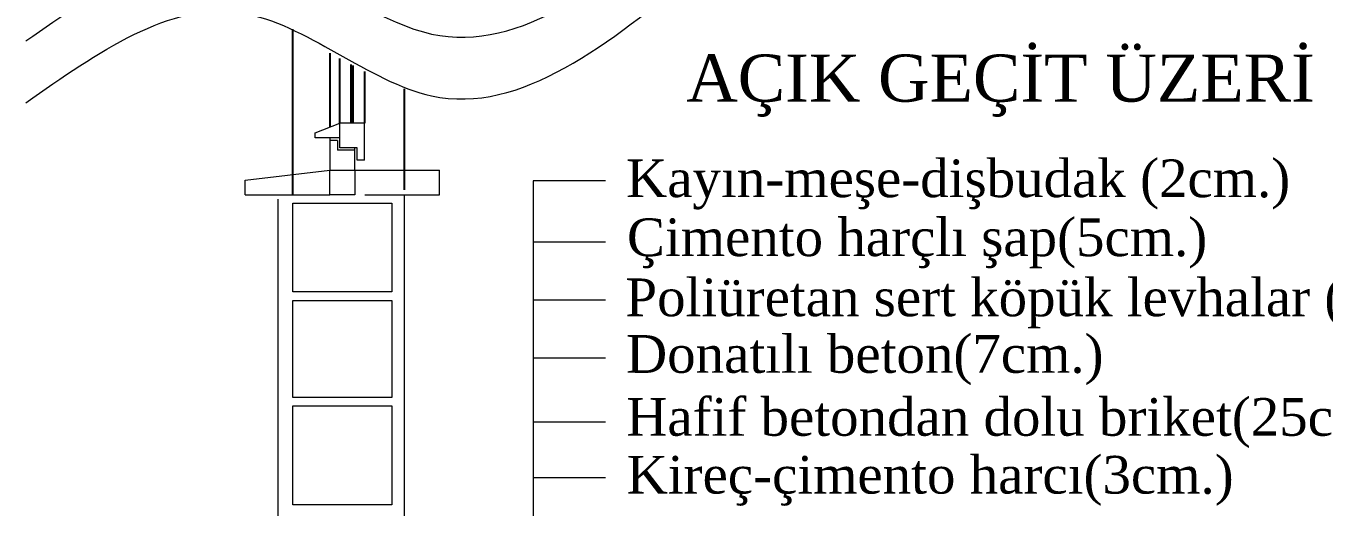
# Model space of a CAD drawing. Header units: millimetres. Extents: x -16104 to 67872, y -88009 to 12107.
# Drawn here: x 66599.2 to 66943.5, y 10164.2 to 10291.7 of the extents above; entities that cross this region are included whole.
import ezdxf

# ---------------------------------------------------------------- set-up
doc = ezdxf.new("R2010")
doc.units = ezdxf.units.MM
doc.layers.get('0').update_dxf_attribs({"color": 241})
for name, color, linetype, lineweight in [('DOĞRAMA', 2, 'Continuous', 5), ('doşeme', 5, 'Continuous', 18), ('kolon', 1, 'Continuous', 5), ('SIVA', 30, 'Continuous', 5)]:
    doc.layers.add(name, color=color, linetype=linetype, lineweight=lineweight)
doc.styles.add('ÖLÇÜ', font='times.ttf', dxfattribs={"height": 15})

msp = doc.modelspace()

# ---------------------------------------------------------------- linework, layer by layer
at = {"color": 0, "ltscale": 5}
for p, q in [((66669.97, 10247.09), (66669.97, 10290.89)), ((66682.46, 10265.96), (66682.46, 10283.08)), ((66685.49, 10265.96), (66685.49, 10281.47)), ((66686.01, 10265.96), (66686.01, 10281.19)), ((66689.04, 10279.64), (66689.04, 10265.96)), ((66699.66, 10248.29), (66699.66, 10275.06))]:
    msp.add_line(p, q, dxfattribs=at)
msp.add_lwpolyline([(66679.83, 10284.5), (66679.83, 10264.91)], dxfattribs=at)
at = {"layer": 'DOĞRAMA', "color": 3, "ltscale": 0.02}
for p, q in [((66675.89, 10263.33), (66682.46, 10265.96)), ((66689.04, 10265.96), (66682.46, 10265.96)), ((66682.46, 10259.39), (66682.46, 10265.96)), ((66689.04, 10256.1), (66689.04, 10265.96)), ((66675.89, 10262.02), (66675.89, 10263.33)), ((66682.46, 10262.02), (66675.89, 10262.02)), ((66679.83, 10261.36), (66679.83, 10253.47)), ((66681.8, 10261.36), (66679.83, 10261.36)), ((66681.8, 10261.36), (66681.8, 10258.73)), ((66686.41, 10258.73), (66681.8, 10258.73)), ((66687.07, 10259.39), (66682.46, 10259.39)), ((66686.41, 10253.47), (66686.41, 10258.73)), ((66687.07, 10256.1), (66687.07, 10259.39)), ((66689.04, 10256.1), (66687.07, 10256.1))]:
    msp.add_line(p, q, dxfattribs=at)
at = {"layer": 'DOĞRAMA', "ltscale": 0.02}
for p, q in [((66679.83, 10262.02), (66679.83, 10261.36)), ((66686.41, 10258.73), (66686.41, 10259.39))]:
    msp.add_line(p, q, dxfattribs=at)
at = {"layer": 'DOĞRAMA', "color": 3, "ltscale": 0.02}
msp.add_lwpolyline([(66679.83, 10253.47), (66686.41, 10253.47), (66686.41, 10246.89), (66679.83, 10246.89)], close=True, dxfattribs=at)
at = {"layer": 'DOĞRAMA', "ltscale": 0.02}
for points in [[(66599.2, 10287.72), (66656.42, 10311.54), (66706.81, 10289.56), (66777.36, 10322.53)], [(66599.2, 10271.34), (66656.42, 10295.15), (66706.81, 10273.17), (66777.36, 10306.14)]]:
    msp.add_spline(points, degree=3, dxfattribs=at)
at = {"layer": 'doşeme', "color": 4, "ltscale": 0.02}
for p, q in [((66657.38, 10250.84), (66679.83, 10253.47)), ((66682.5, 10253.47), (66708.9, 10253.47)), ((66708.9, 10246.89), (66708.9, 10253.47)), ((66657.38, 10246.89), (66657.38, 10250.84)), ((66657.38, 10246.89), (66679.83, 10246.89)), ((66689.07, 10246.89), (66708.9, 10246.89))]:
    msp.add_line(p, q, dxfattribs=at)
for points in [[(66669.97, 10244.72), (66696.27, 10244.72), (66696.27, 10221.23), (66669.97, 10221.23)], [(66669.97, 10218.95), (66696.27, 10218.95), (66696.27, 10193.17), (66669.97, 10193.17)], [(66669.97, 10191), (66696.27, 10191), (66696.27, 10164.76), (66669.97, 10164.76)]]:
    msp.add_lwpolyline(points, close=True, dxfattribs=at)
at = {"layer": 'kolon'}
for p, q in [((66733.74, 10250.6), (66733.74, 10077.81)), ((66752.93, 10250.6), (66733.74, 10250.6)), ((66752.93, 10234.35), (66733.74, 10234.35)), ((66752.93, 10219.01), (66733.74, 10219.01)), ((66752.93, 10203.66), (66733.74, 10203.66)), ((66752.93, 10186.66), (66733.74, 10186.66)), ((66752.93, 10171.91), (66733.74, 10171.91))]:
    msp.add_line(p, q, dxfattribs=at)
at = {"layer": 'SIVA', "ltscale": 0.02}
for p, q in [((66666.02, 10245.82), (66666.02, 10077.81)), ((66699.66, 10135.11), (66699.66, 10246.89))]:
    msp.add_line(p, q, dxfattribs=at)

# ---------------------------------------------------------------- texts
at = {"layer": 'kolon', "style": 'ÖLÇÜ'}
msp.add_text('AÇIK GEÇİT ÜZERİ ALAN', height=12.5, dxfattribs=at).set_placement((66774.37, 10271.63))
at = {"layer": 'kolon', "ltscale": 0.8, "style": 'ÖLÇÜ'}
for s, p in [('Kayın-meşe-dişbudak (2cm.)', (66758.42, 10246.31)), ('Çimento harçlı şap(5cm.)', (66758.64, 10230.68)), ('Poliüretan sert köpük levhalar (3cm.)', (66758.23, 10214.75)), ('Donatılı beton(7cm.)', (66758.39, 10199.74)), ('Hafif betondan dolu briket(25cm.)', (66758.43, 10183.05)), ('Kireç-çimento harcı(3cm.)', (66758.55, 10167.72))]:
    msp.add_text(s, height=10, dxfattribs=at).set_placement(p)

doc.saveas('drawing.dxf')
